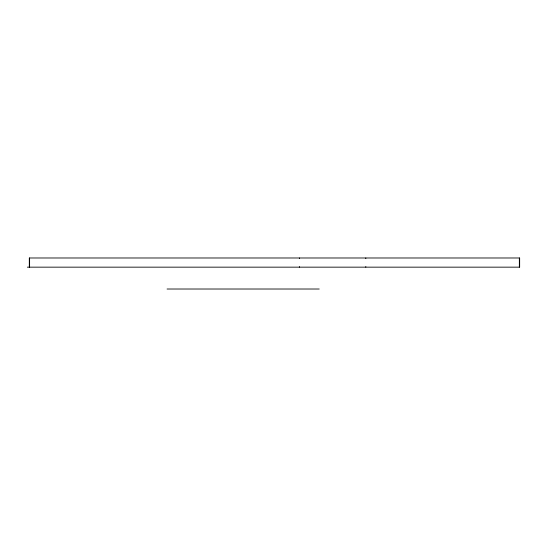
<?xml version="1.0" encoding="UTF-8"?>
<svg xmlns="http://www.w3.org/2000/svg" width="547" height="547" viewBox="0 0 547 547"><rect width="100%" height="100%" fill="white"/><g stroke="black" fill="none" stroke-linecap="round" stroke-linejoin="round"><path stroke-width="0.82" d="M27.35 267.155L519.65 267.155L519.65 257.986L29.312 257.986L29.312 267.155M167.061 289.014L319.229 289.014M519.356 257.986L519.356 267.155M365.806 257.986L365.806 258.56M365.806 266.587L365.806 267.155M299.387 257.986L299.387 258.56M299.387 266.587L299.387 267.155M29.6 257.986L29.6 267.155"/></g></svg>
